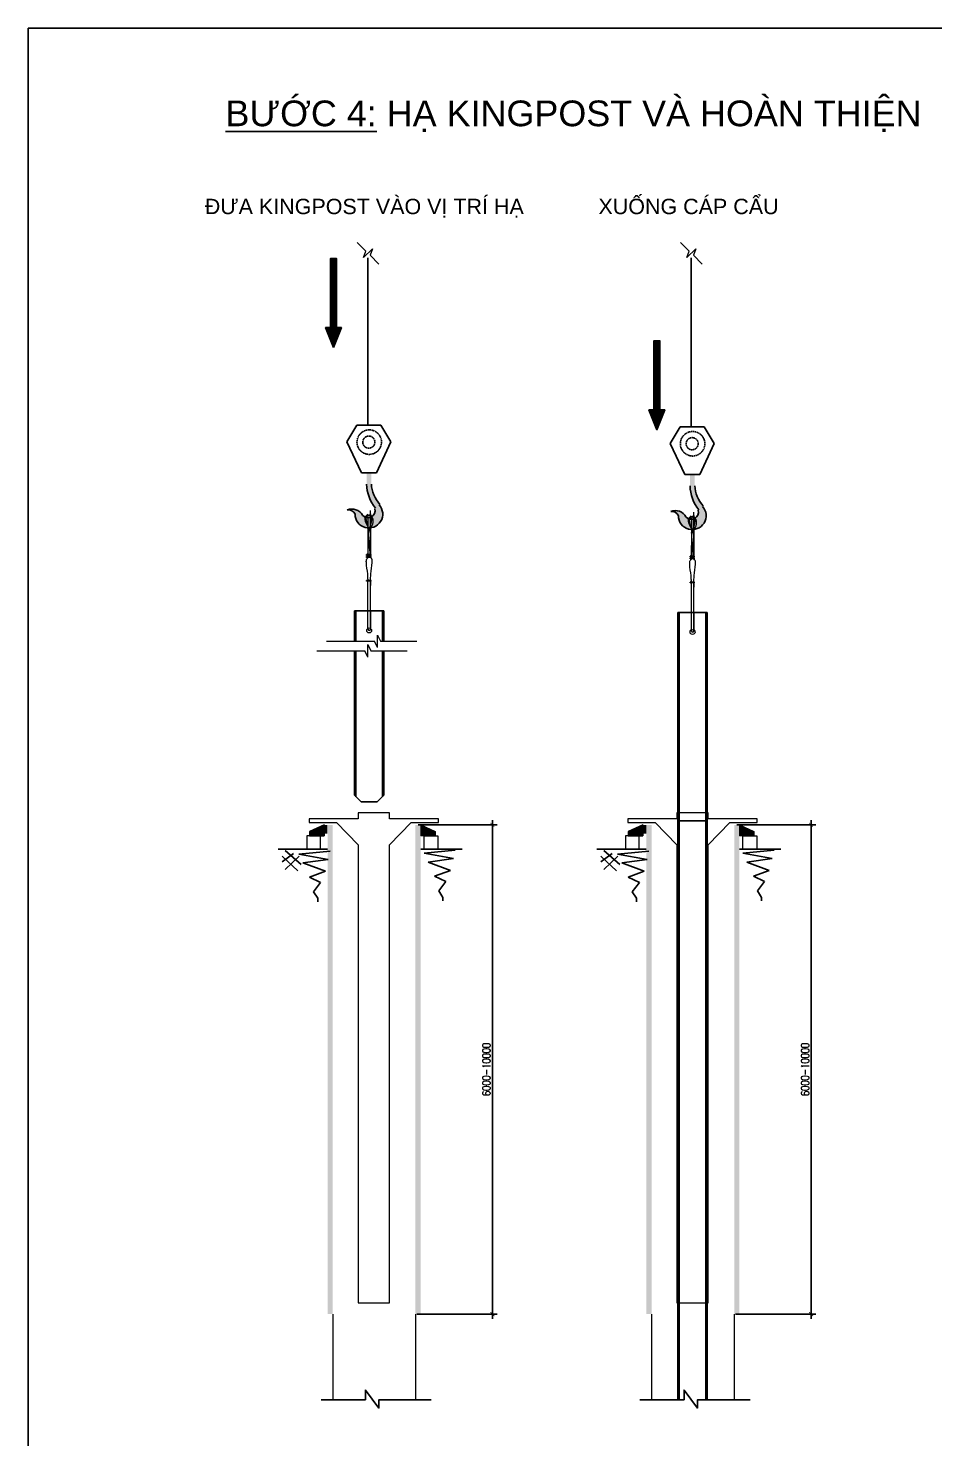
# Model space of a CAD drawing. Header units: millimetres. Extents: x -346728 to 1320345, y -537202 to -385966.
# Drawn here: x 1248346 to 1266456, y -433556 to -405371 of the extents above; entities that cross this region are included whole.
import ezdxf

# ---------------------------------------------------------------- set-up
doc = ezdxf.new("R2010")
doc.units = ezdxf.units.MM
doc.header["$LTSCALE"] = 100
doc.linetypes.add('DASHED2', pattern=[0.375, 0.25, -0.125])
doc.linetypes.add('HIDDEN', pattern=[9.525, 6.35, -3.175])
for name, color, linetype in [('9', 9, 'Continuous'), ('A-TEXT', 7, 'Continuous'), ('COT-THEP', 1, 'Continuous'), ('DUONG-BAO', 2, 'Continuous'), ('hiden', 8, 'HIDDEN'), ('NET', 1, 'Continuous'), ('ONGVACH', 5, 'Continuous'), ('X1326_COL_B4$0$CS', 253, 'Continuous')]:
    doc.layers.add(name, color=color, linetype=linetype)
doc.layers.add('CHU', color=8, linetype='Continuous', lineweight=25)
doc.layers.add('cua', color=44, linetype='Continuous', lineweight=13)
doc.styles.add('romans.shx', font='romans.shx', dxfattribs={"width": 0.75, "bigfont": 'vns.shx'})
doc.styles.add('T1', font='VHARIAL.TTF')
doc.styles.add('VnArialH', font='VHARIAL.TTF')
doc.dimstyles.new('BPTC-120', dxfattribs={"dimscale": 80, "dimtxt": 2, "dimasz": 1, "dimexe": 1.2, "dimexo": 0, "dimgap": 0.5, "dimtad": 1, "dimdec": 0, "dimzin": 0, "dimdsep": 46, "dimtxsty": 'romans.shx', "dimblk": 'ARCHTICK', "dimcen": 0.09, "dimdle": 1.2, "dimclrd": 8, "dimclre": 8, "dimclrt": 3, "dimadec": 0, "dimazin": 0, "dimtfac": 1, "dimtdec": 0, "dimtix": 1, "dimtofl": 0, "dimtmove": 0, "dimatfit": 3, "dimfxl": 1, "dimtolj": 1, "dimtzin": 0, "dimarcsym": 0})

# ---------------------------------------------------------------- blocks, each defined once
blk = doc.blocks.new('LVL-KHUNGTEN')
blk.add_lwpolyline([(61073, 41093), (119124, 41093), (119124, 62), (61073, 62)], close=True)
at = {"layer": 'DEFPOINTS'}
for p, q in [((61073, 41093), (119124, 41093)), ((61073, 62), (61073, 41093))]:
    blk.add_line(p, q, dxfattribs=at)
blk = doc.blocks.new('_ArchTick')
at = {"color": 0, "linetype": 'ByBlock', "const_width": 0.15}
blk.add_lwpolyline([(-0.5, -0.5), (0.5, 0.5)], dxfattribs=at)
blk = doc.blocks.new('*D700')
at = {"layer": 'DEFPOINTS', "color": 0, "linetype": 'ByBlock', "ltscale": 8, "transparency": 16777216}
for p in [(1256135, -421290, 0), (1256107, -431063, 0), (1257618, -431063)]:
    blk.add_point(p, dxfattribs=at)
at = {"layer": 'X1326_COL_B4$0$CS', "color": 8, "linetype": 'ByBlock', "lineweight": -2, "ltscale": 8, "transparency": 16777216}
for p, q in [((1256135, -421290), (1257714, -421290)), ((1257618, -421194), (1257618, -431159)), ((1256107, -431063), (1257714, -431063))]:
    blk.add_line(p, q, dxfattribs=at)
at = {"layer": 'X1326_COL_B4$0$CS', "color": 8, "linetype": 'ByBlock', "lineweight": -2, "ltscale": 8, "transparency": 16777216, "xscale": 80, "yscale": 80, "zscale": 80}
for p, rotation in [((1257618, -421290), 90), ((1257618, -431063), 270)]:
    blk.add_blockref('_ArchTick', p, dxfattribs=dict(at, rotation=rotation))
at = {"layer": 'X1326_COL_B4$0$CS', "color": 3, "linetype": 'ByBlock', "ltscale": 8, "transparency": 16777216, "insert": (1257498, -426176), "char_height": 160, "attachment_point": 5, "rotation": 90, "style": 'romans.shx'}
blk.add_mtext('\\A1;6000-10000', dxfattribs=at)
blk = doc.blocks.new('*D701')
at = {"layer": 'DEFPOINTS', "color": 0, "linetype": 'ByBlock', "ltscale": 8, "transparency": 16777216}
for p in [(1262502, -421289, 0), (1262474, -431063, 0), (1263985, -431063)]:
    blk.add_point(p, dxfattribs=at)
at = {"layer": 'X1326_COL_B4$0$CS', "color": 8, "linetype": 'ByBlock', "lineweight": -2, "ltscale": 8, "transparency": 16777216}
for p, q in [((1262502, -421289), (1264081, -421289)), ((1263985, -421193), (1263985, -431159)), ((1262474, -431063), (1264081, -431063))]:
    blk.add_line(p, q, dxfattribs=at)
at = {"layer": 'X1326_COL_B4$0$CS', "color": 8, "linetype": 'ByBlock', "lineweight": -2, "ltscale": 8, "transparency": 16777216, "xscale": 80, "yscale": 80, "zscale": 80}
for p, rotation in [((1263985, -421289), 90), ((1263985, -431063), 270)]:
    blk.add_blockref('_ArchTick', p, dxfattribs=dict(at, rotation=rotation))
at = {"layer": 'X1326_COL_B4$0$CS', "color": 3, "linetype": 'ByBlock', "ltscale": 8, "transparency": 16777216, "insert": (1263865, -426176), "char_height": 160, "attachment_point": 5, "rotation": 90, "style": 'romans.shx'}
blk.add_mtext('\\A1;6000-10000', dxfattribs=at)

msp = doc.modelspace()

# ---------------------------------------------------------------- hatches: boundary and pattern name
h = msp.add_hatch()
h.set_pattern_fill('ANSI37', color=256, scale=1.842586, style=0)
h.set_pattern_definition([(45, (1222748.86555, -476181.51065), (-0.1628631381, 0.1628631381), []), (135, (1222748.86555, -476181.51065), (-0.1628631381, -0.1628631381), [])])
h.paths.add_polyline_path([(1255348.6, -415277.8, 0.4139754), (1255372.4, -414886.9, -0.1675092), (1255201.1, -414480.4), (1255201.1, -414258.1), (1255151.4, -414258.1), (1255106.8, -414258.1), (1255106.8, -414480.4, 0.1669187), (1255282.5, -414963.3, -0.3748597), (1255202.5, -415131.7)])
h.paths.add_polyline_path([(1255202.5, -415131.7, -0.3256233), (1255039.5, -415095.3, 0.3838676), (1254734.3, -414988.6, -0.3456423), (1254887.8, -415070.4, 0.6465069), (1255348.6, -415277.8)])
h = msp.add_hatch()
h.set_pattern_fill('ANSI37', color=256, scale=1.842586, style=0)
h.set_pattern_definition([(45, (1229208.63746, -476213.67915), (-0.1628631381, 0.1628631381), []), (135, (1229208.63746, -476213.67915), (-0.1628631381, -0.1628631381), [])])
h.paths.add_polyline_path([(1261808.3, -415310, 0.4139754), (1261832.2, -414919, -0.1675092), (1261660.9, -414512.6), (1261660.9, -414290.3), (1261611.2, -414290.3), (1261566.6, -414290.3), (1261566.6, -414512.6, 0.1669187), (1261742.3, -414995.5, -0.3748597), (1261662.3, -415163.9)])
h.paths.add_polyline_path([(1261662.3, -415163.9, -0.3256233), (1261499.2, -415127.5, 0.3838676), (1261194.1, -415020.8, -0.3456423), (1261347.6, -415102.6, 0.6465069), (1261808.3, -415310)])
at = {"layer": 'COT-THEP'}
h = msp.add_hatch(dxfattribs=at)
h.set_pattern_fill('ANSI37', color=0, scale=5.896275, style=0)
h.set_pattern_definition([(45, (1239562.6439, -441685.4158), (-0.521162042, 0.521162042), []), (135, (1239562.6439, -441685.4158), (-0.521162042, -0.521162042), [])])
h.paths.add_polyline_path([(1254385.9, -411349.7), (1254285.8, -411349.7), (1254444.9, -411747.9), (1254603.9, -411349.7), (1254503.8, -411349.7), (1254503.8, -409969.7), (1254385.9, -409969.7)])
h = msp.add_hatch(dxfattribs=at)
h.set_pattern_fill('ANSI37', color=0, scale=5.896275, style=0)
h.set_pattern_definition([(45, (1246022.4158, -443331.7384), (-0.521162042, 0.521162042), []), (135, (1246022.4158, -443331.7384), (-0.521162042, -0.521162042), [])])
h.paths.add_polyline_path([(1260845.7, -412996), (1260745.5, -412996), (1260904.6, -413394.2), (1261063.7, -412996), (1260963.6, -412996), (1260963.6, -411616), (1260845.7, -411616)])
for points in [[(1254240.1, -421463.2), (1254324.7, -421463.2), (1254324.7, -421289.5), (1254240.1, -421289.5)], [(1260607, -421463.2), (1260691.6, -421463.2), (1260691.6, -421289.5), (1260607, -421289.5)]]:
    msp.add_hatch(color=5, dxfattribs=at).paths.add_polyline_path(points)
at = {"layer": 'cua'}
for points in [[(1254255.2, -421289.4), (1254255.2, -421511.2), (1253967.1, -421511.2), (1253967.1, -421422.6)], [(1256188.1, -421289.4), (1256188.1, -421511.2), (1256476.2, -421511.2), (1256476.2, -421422.6)], [(1260622.1, -421289.4), (1260622.1, -421511.2), (1260334, -421511.2), (1260334, -421422.6)], [(1262555.1, -421289.4), (1262555.1, -421511.2), (1262843.2, -421511.2), (1262843.2, -421422.6)]]:
    msp.add_hatch(color=256, dxfattribs=at).paths.add_polyline_path(points)

# ---------------------------------------------------------------- linework, layer by layer
at = {"color": 7}
for p, q in [((1254385.9, -409969.7, 0), (1254385.9, -411349.7, 0)), ((1254385.9, -409969.7, 0), (1254503.8, -409969.7, 0)), ((1254503.8, -409969.7, 0), (1254503.8, -411349.7, 0)), ((1254285.8, -411349.7, 0), (1254444.9, -411747.9, 0)), ((1254385.9, -411349.7, 0), (1254285.8, -411349.7, 0)), ((1254603.9, -411349.7, 0), (1254444.9, -411747.9, 0)), ((1254503.8, -411349.7, 0), (1254603.9, -411349.7, 0)), ((1260845.7, -411616, 0), (1260845.7, -412996, 0)), ((1260852.7, -411616, 0), (1260970.7, -411616, 0)), ((1260963.6, -411616, 0), (1260963.6, -412996, 0)), ((1260745.5, -412996, 0), (1260904.6, -413394.2, 0)), ((1260845.7, -412996, 0), (1260745.5, -412996, 0)), ((1261063.7, -412996, 0), (1260904.6, -413394.2, 0)), ((1260963.6, -412996, 0), (1261063.7, -412996, 0))]:
    msp.add_line(p, q, dxfattribs=at)
at = {"color": 2}
for p, q in [((1254912, -413302.2, 0), (1254711.8, -413635.7, 0)), ((1255156.7, -413302.2, 0), (1254912, -413302.2, 0)), ((1255146.1, -413302.2, 0), (1255390.8, -413302.2, 0)), ((1255390.8, -413302.2, 0), (1255591, -413635.7, 0)), ((1261371.7, -413334.4, 0), (1261171.5, -413667.8, 0)), ((1261616.4, -413334.4, 0), (1261371.7, -413334.4, 0)), ((1261605.9, -413334.4, 0), (1261850.6, -413334.4, 0)), ((1261850.6, -413334.4, 0), (1262050.8, -413667.8, 0)), ((1254711.8, -413635.7, 0), (1255000.9, -414258.1, 0)), ((1255591, -413635.7, 0), (1255301.8, -414258.1, 0)), ((1261171.5, -413667.8, 0), (1261460.7, -414290.3, 0)), ((1262050.8, -413667.8, 0), (1261761.6, -414290.3, 0))]:
    msp.add_line(p, q, dxfattribs=at)
at = {"color": 8}
for p, q in [((1253644.7, -421858, 0), (1253419.9, -422026.5, 0)), ((1253644.7, -421858, 0), (1253419.9, -422026.5, 0)), ((1253757.1, -421914.2, 0), (1253476.1, -422181, 0)), ((1253757.1, -421914.2, 0), (1253476.1, -422181, 0)), ((1254376.8, -421814.6, 0), (1253752.3, -421873.4, 0)), ((1253752.3, -421873.4, 0), (1254341.4, -421979.4, 0)), ((1256877.7, -421797.2, 0), (1256253.3, -421856.1, 0)), ((1256253.3, -421856.1, 0), (1256842.4, -421962.1, 0)), ((1260011.7, -421858, 0), (1259786.8, -422026.5, 0)), ((1260011.7, -421858, 0), (1259786.8, -422026.5, 0)), ((1260124.1, -421914.2, 0), (1259843, -422181, 0)), ((1260124.1, -421914.2, 0), (1259843, -422181, 0)), ((1260743.7, -421814.6, 0), (1260119.3, -421873.4, 0)), ((1260119.3, -421873.4, 0), (1260708.3, -421979.4, 0)), ((1263244.7, -421797.2, 0), (1262620.3, -421856.1, 0)), ((1262620.3, -421856.1, 0), (1263209.3, -421962.1, 0)), ((1254341.4, -421979.4, 0), (1253834.8, -422050, 0)), ((1253834.8, -422050, 0), (1254282.5, -422214.9, 0)), ((1256842.4, -421962.1, 0), (1256335.8, -422032.7, 0)), ((1256335.8, -422032.7, 0), (1256783.5, -422197.5, 0)), ((1256783.5, -422197.5, 0), (1256465.4, -422315.3, 0)), ((1260708.3, -421979.4, 0), (1260201.8, -422050, 0)), ((1260201.8, -422050, 0), (1260649.4, -422214.9, 0)), ((1263209.3, -421962.1, 0), (1262702.7, -422032.7, 0)), ((1262702.7, -422032.7, 0), (1263150.4, -422197.5, 0)), ((1263150.4, -422197.5, 0), (1262832.3, -422315.3, 0)), ((1254282.5, -422214.9, 0), (1253964.4, -422332.6, 0)), ((1253964.4, -422332.6, 0), (1254188.3, -422438.5, 0)), ((1254188.3, -422438.5, 0), (1254046.9, -422626.9, 0)), ((1256465.4, -422315.3, 0), (1256689.2, -422421.2, 0)), ((1256689.2, -422421.2, 0), (1256547.9, -422609.6, 0)), ((1260649.4, -422214.9, 0), (1260331.3, -422332.6, 0)), ((1260331.3, -422332.6, 0), (1260555.2, -422438.5, 0)), ((1260555.2, -422438.5, 0), (1260413.8, -422626.9, 0)), ((1262832.3, -422315.3, 0), (1263056.2, -422421.2, 0)), ((1263056.2, -422421.2, 0), (1262914.8, -422609.6, 0)), ((1254046.9, -422626.9, 0), (1254129.3, -422756.4, 0)), ((1254129.3, -422756.4, 0), (1254129.3, -422827.1, 0)), ((1256547.9, -422609.6, 0), (1256630.3, -422739.1, 0)), ((1256630.3, -422739.1, 0), (1256630.3, -422809.7, 0)), ((1260413.8, -422626.9, 0), (1260496.3, -422756.4, 0)), ((1260496.3, -422756.4, 0), (1260496.3, -422827.1, 0)), ((1262914.8, -422609.6, 0), (1262997.3, -422739.1, 0)), ((1262997.3, -422739.1, 0), (1262997.3, -422809.7, 0))]:
    msp.add_line(p, q, dxfattribs=at)
at = {"color": 8, "elevation": 0}
for points in [[(1253729, -422209.1), (1253419.9, -421914.2)], [(1253729, -422209.1), (1253419.9, -421914.2)], [(1253799.3, -422082.7), (1253476.1, -421801.9)], [(1253799.3, -422082.7), (1253476.1, -421801.9)], [(1260096, -422209.1), (1259786.8, -421914.2)], [(1260096, -422209.1), (1259786.8, -421914.2)], [(1260166.2, -422082.7), (1259843, -421801.9)], [(1260166.2, -422082.7), (1259843, -421801.9)]]:
    msp.add_lwpolyline(points, dxfattribs=at)
at = {"color": 6}
for centre, radius, start, end in [((1255897.8, -414466, 0), 791.1, 181.04514, 218.95063), ((1255876.4, -414435.2, 0), 676.8, 183.82825, 221.64453), ((1262357.6, -414498.1, 0), 791.1, 181.04514, 218.95063), ((1262336.2, -414467.4, 0), 676.8, 183.82825, 221.64453), ((1254814.4, -415220.1, 0), 241.6, 28.72165, 112.72237), ((1254745.7, -415135.9, 0), 140.9, 23.81694, 100.0862), ((1255151.6, -415079.1, 0), 277, 180, 42.02472), ((1255132.7, -415010.3, 0), 141.9, 221.34047, 15.68229), ((1261274.1, -415252.3, 0), 241.6, 28.72165, 112.72237), ((1261205.5, -415168.1, 0), 140.9, 23.81694, 100.0862), ((1261611.4, -415111.2, 0), 277, 180, 42.02472), ((1261592.5, -415042.5, 0), 141.9, 221.34047, 15.68229)]:
    msp.add_arc(centre, radius, start, end, dxfattribs=at)
at = {"layer": '9'}
for p, q in [((1255132.9, -413310.9, 0), (1255132.9, -409956.5, 0)), ((1261592.7, -413343.1, 0), (1261592.7, -409956.5, 0))]:
    msp.add_line(p, q, dxfattribs=at)
at = {"layer": 'COT-THEP', "color": 10}
for p, q in [((1254863.7, -417012.1, 0), (1254863.7, -417621.5, 0)), ((1255452.3, -417012.1, 0), (1254863.7, -417012.1, 0)), ((1254893.1, -417012.1, 0), (1254893.1, -417621.5, 0)), ((1255422.8, -417012.1, 0), (1255422.8, -417621.5, 0)), ((1255452.3, -417012.1, 0), (1255452.3, -417621.5, 0)), ((1261323.5, -417044.2, 0), (1261323.5, -432775.5, 0)), ((1261912, -417044.2, 0), (1261323.5, -417044.2, 0)), ((1261352.9, -417044.2, 0), (1261352.9, -432775.5, 0)), ((1261882.6, -417044.2, 0), (1261882.6, -432775.5, 0)), ((1261912, -417044.2, 0), (1261912, -432775.5, 0)), ((1254863.7, -417812.8, 0), (1254863.7, -420698.2, 0)), ((1254893.1, -417812.8, 0), (1254893.1, -420727.6, 0)), ((1255422.8, -417812.8, 0), (1255422.8, -420727.6, 0)), ((1255452.3, -417812.8, 0), (1255452.3, -420698.2, 0)), ((1254996.1, -420830.6, 0), (1254863.7, -420698.2, 0)), ((1255319.8, -420830.6, 0), (1255452.3, -420698.2, 0)), ((1255319.8, -420830.6, 0), (1254996.1, -420830.6, 0)), ((1261912, -421207.2, 0), (1261323.5, -421207.2, 0)), ((1253339, -421775.9, 0), (1254324.9, -421775.9, 0)), ((1256188.1, -421775.9, 0), (1257014.3, -421775.9, 0)), ((1259705.9, -421775.9, 0), (1260691.9, -421775.9, 0)), ((1262555.1, -421775.9, 0), (1263381.2, -421775.9, 0))]:
    msp.add_line(p, q, dxfattribs=at)
at = {"layer": 'cua'}
for p, q in [((1254915.9, -409649.6, 0), (1255091.3, -409825, 0)), ((1255044.1, -409955, 0), (1255221.2, -409777.9, 0)), ((1255221.2, -409777.9, 0), (1255174.1, -409907.8, 0)), ((1261375.7, -409649.6, 0), (1261551.1, -409825, 0)), ((1261503.9, -409955, 0), (1261681, -409777.9, 0)), ((1261681, -409777.9, 0), (1261633.8, -409907.8, 0)), ((1255044.1, -409955, 0), (1255091.3, -409825, 0)), ((1255174.1, -409907.8, 0), (1255349.5, -410083.2, 0)), ((1261503.9, -409955, 0), (1261551.1, -409825, 0)), ((1261633.8, -409907.8, 0), (1261809.2, -410083.2, 0)), ((1255133.5, -415125.4, 0), (1255133.5, -415943.7, 0)), ((1255182.5, -415943.7, 0), (1255182.5, -415007.8, 0)), ((1255182.5, -415076.3, 0), (1255182.5, -415943.7, 0)), ((1261642.3, -415975.8, 0), (1261642.3, -415040, 0)), ((1261642.3, -415108.5, 0), (1261642.3, -415975.8, 0)), ((1261593.2, -415157.5, 0), (1261593.2, -415975.8, 0)), ((1255117.4, -415888.5, 0), (1255106.9, -415888.5, 0)), ((1255106.9, -415904.9, 0), (1255106.9, -415888.5, 0)), ((1255117.4, -415904.9, 0), (1255106.9, -415904.9, 0)), ((1255117.4, -415927.2, 0), (1255106.9, -415927.2, 0)), ((1255106.9, -415943.7, 0), (1255106.9, -415927.2, 0)), ((1255117.4, -415943.7, 0), (1255106.9, -415943.7, 0)), ((1255117.4, -415880.3, 0), (1255117.4, -415913.1, 0)), ((1255127.4, -415880.3, 0), (1255117.4, -415880.3, 0)), ((1255127.4, -415913.1, 0), (1255117.4, -415913.1, 0)), ((1255117.4, -415919, 0), (1255117.4, -415951.9, 0)), ((1255127.4, -415919, 0), (1255117.4, -415919, 0)), ((1255127.4, -415951.9, 0), (1255117.4, -415951.9, 0)), ((1255127.4, -415880.3, 0), (1255127.4, -415913.1, 0)), ((1255190.7, -415888.5, 0), (1255127.4, -415888.5, 0)), ((1255190.7, -415904.9, 0), (1255127.4, -415904.9, 0)), ((1255127.4, -415919, 0), (1255127.4, -415951.9, 0)), ((1255190.7, -415927.2, 0), (1255127.4, -415927.2, 0)), ((1255190.7, -415943.7, 0), (1255127.4, -415943.7, 0)), ((1255133.5, -415927.2, 0), (1255133.5, -415904.9, 0)), ((1255182.5, -415927.2, 0), (1255182.5, -415904.9, 0)), ((1261577.1, -415920.6, 0), (1261566.7, -415920.6, 0)), ((1261566.7, -415937.1, 0), (1261566.7, -415920.6, 0)), ((1261577.1, -415937.1, 0), (1261566.7, -415937.1, 0)), ((1261577.1, -415959.4, 0), (1261566.7, -415959.4, 0)), ((1261566.7, -415975.8, 0), (1261566.7, -415959.4, 0)), ((1261577.1, -415975.8, 0), (1261566.7, -415975.8, 0)), ((1261577.1, -415912.4, 0), (1261577.1, -415945.3, 0)), ((1261587.2, -415912.4, 0), (1261577.1, -415912.4, 0)), ((1261587.2, -415945.3, 0), (1261577.1, -415945.3, 0)), ((1261577.1, -415951.2, 0), (1261577.1, -415984, 0)), ((1261587.2, -415951.2, 0), (1261577.1, -415951.2, 0)), ((1261587.2, -415984, 0), (1261577.1, -415984, 0)), ((1261587.2, -415912.4, 0), (1261587.2, -415945.3, 0)), ((1261650.5, -415920.6, 0), (1261587.2, -415920.6, 0)), ((1261650.5, -415937.1, 0), (1261587.2, -415937.1, 0)), ((1261587.2, -415951.2, 0), (1261587.2, -415984, 0)), ((1261650.5, -415959.4, 0), (1261587.2, -415959.4, 0)), ((1261650.5, -415975.8, 0), (1261587.2, -415975.8, 0)), ((1261593.2, -415959.4, 0), (1261593.2, -415937.1, 0)), ((1261642.3, -415959.4, 0), (1261642.3, -415937.1, 0)), ((1255117.4, -416404.8, 0), (1255106.9, -416404.8, 0)), ((1255106.9, -416421.2, 0), (1255106.9, -416404.8, 0)), ((1255117.4, -416421.2, 0), (1255106.9, -416421.2, 0)), ((1255117.4, -416396.6, 0), (1255117.4, -416429.4, 0)), ((1255127.4, -416396.6, 0), (1255117.4, -416396.6, 0)), ((1255127.4, -416429.4, 0), (1255117.4, -416429.4, 0)), ((1255127.4, -416396.6, 0), (1255127.4, -416429.4, 0)), ((1255190.7, -416404.8, 0), (1255127.4, -416404.8, 0)), ((1255190.7, -416421.2, 0), (1255127.4, -416421.2, 0)), ((1255133.5, -416404.8, 0), (1255133.5, -416421.2, 0)), ((1255133.5, -417379.9, 0), (1255133.5, -416421.2, 0)), ((1255182.5, -417012.1, 0), (1255182.5, -416404.8, 0)), ((1255182.5, -416404.8, 0), (1255182.5, -416507.9, 0)), ((1255182.5, -416458.8, 0), (1255182.5, -416421.2, 0)), ((1261577.1, -416436.9, 0), (1261566.7, -416436.9, 0)), ((1261566.7, -416453.4, 0), (1261566.7, -416436.9, 0)), ((1261577.1, -416453.4, 0), (1261566.7, -416453.4, 0)), ((1261577.1, -416428.7, 0), (1261577.1, -416461.6, 0)), ((1261587.2, -416428.7, 0), (1261577.1, -416428.7, 0)), ((1261587.2, -416461.6, 0), (1261577.1, -416461.6, 0)), ((1261587.2, -416428.7, 0), (1261587.2, -416461.6, 0)), ((1261650.5, -416436.9, 0), (1261587.2, -416436.9, 0)), ((1261650.5, -416453.4, 0), (1261587.2, -416453.4, 0)), ((1261593.2, -416436.9, 0), (1261593.2, -416453.4, 0)), ((1261593.2, -417412.1, 0), (1261593.2, -416453.4, 0)), ((1261642.3, -417044.2, 0), (1261642.3, -416436.9, 0)), ((1261642.3, -416436.9, 0), (1261642.3, -416540.1, 0)), ((1261642.3, -416491, 0), (1261642.3, -416453.4, 0)), ((1254863.7, -417012.1, 0), (1255452.3, -417012.1, 0)), ((1261323.5, -417044.2, 0), (1261912, -417044.2, 0)), ((1255182.5, -417379.9, 0), (1255182.5, -417362, 0)), ((1261642.3, -417412.1, 0), (1261642.3, -417394.1, 0)), ((1254306.4, -417621.5, 0), (1255264.4, -417621.5, 0)), ((1255131.6, -417938, 0), (1255131.6, -417687.5, 0)), ((1255131.6, -417687.5, 0), (1255190.2, -417812.8, 0)), ((1255322.9, -417746.7, 0), (1255264.4, -417621.5, 0)), ((1255322.9, -417746.7, 0), (1255322.9, -417496.2, 0)), ((1255322.9, -417496.2, 0), (1255381.5, -417621.5, 0)), ((1255381.5, -417621.5, 0), (1256106.9, -417621.5, 0)), ((1254115.1, -417812.8, 0), (1255073.1, -417812.8, 0)), ((1255131.6, -417938, 0), (1255073.1, -417812.8, 0)), ((1255190.2, -417812.8, 0), (1255915.6, -417812.8, 0)), ((1254255.2, -421289.4, 0), (1253967.1, -421422.6, 0)), ((1254255.2, -421289.4, 0), (1254255.2, -421511.2, 0)), ((1256188.1, -421289.4, 0), (1256476.2, -421422.6, 0)), ((1256188.1, -421289.4, 0), (1256188.1, -421511.2, 0)), ((1260622.1, -421289.4, 0), (1260334, -421422.6, 0)), ((1260622.1, -421289.4, 0), (1260622.1, -421511.2, 0)), ((1261323.5, -421207.2, 0), (1261912, -421207.2, 0)), ((1262555.1, -421289.4, 0), (1262843.2, -421422.6, 0)), ((1262555.1, -421289.4, 0), (1262555.1, -421511.2, 0)), ((1253967.1, -421422.6, 0), (1253967.1, -421511.2, 0)), ((1253967.1, -421511.2, 0), (1254255.2, -421511.2, 0)), ((1256476.2, -421511.2, 0), (1256188.1, -421511.2, 0)), ((1256476.2, -421422.6, 0), (1256476.2, -421511.2, 0)), ((1260334, -421422.6, 0), (1260334, -421511.2, 0)), ((1260334, -421511.2, 0), (1260622.1, -421511.2, 0)), ((1262843.2, -421511.2, 0), (1262555.1, -421511.2, 0)), ((1262843.2, -421422.6, 0), (1262843.2, -421511.2, 0)), ((1254431, -431063.3, 0), (1254431.6, -432776.3, 0)), ((1256081.8, -431063, 0), (1256082.4, -432775.8, 0)), ((1260798, -431063, 0), (1260798.5, -432776, 0)), ((1262448.8, -431062.7, 0), (1262449.3, -432775.5, 0))]:
    msp.add_line(p, q, dxfattribs=at)
at = {"layer": 'cua', "elevation": 0}
for points in [[(1254937.3, -430842.2), (1255564.3, -430842.2), (1255564.3, -421689.5), (1255997.1, -421241.7), (1256543.9, -421241.7), (1256543.9, -421168.2), (1255564.3, -421168.2), (1255564.3, -421045.8), (1254937.3, -421045.8), (1254937.3, -421168.2), (1253957.7, -421168.2), (1253957.7, -421241.7), (1254504.6, -421241.7), (1254937.3, -421689.5)], [(1261304.3, -430841.9), (1261931.2, -430841.9), (1261931.2, -421689.5), (1262364, -421241.7), (1262910.9, -421241.7), (1262910.9, -421168.2), (1261931.2, -421168.2), (1261931.2, -421045.8), (1261304.3, -421045.8), (1261304.3, -421168.2), (1260324.7, -421168.2), (1260324.7, -421241.7), (1260871.5, -421241.7), (1261304.3, -421689.5)], [(1254185.8, -421511.2), (1253911.4, -421511.2), (1253911.4, -421775.9), (1254185.8, -421775.9)], [(1256257.5, -421511.2), (1256531.9, -421511.2), (1256531.9, -421775.9), (1256257.5, -421775.9)], [(1260552.7, -421511.2), (1260278.3, -421511.2), (1260278.3, -421775.9), (1260552.7, -421775.9)], [(1262624.4, -421511.2), (1262898.8, -421511.2), (1262898.8, -421775.9), (1262624.4, -421775.9)]]:
    msp.add_lwpolyline(points, close=True, dxfattribs=at)
at = {"layer": 'cua'}
for centre in [(1255158, -417404.4, 0), (1261617.8, -417436.6, 0)]:
    msp.add_circle(centre, 49, dxfattribs=at)
for centre, radius, start, end in [((1255190.7, -415896.7, 0), 8.21, 270, 90), ((1255190.7, -415935.5, 0), 8.21, 270, 90), ((1261650.5, -415928.9, 0), 8.21, 270, 90), ((1261650.5, -415967.6, 0), 8.21, 270, 90), ((1255190.7, -416413, 0), 8.21, 270, 90), ((1261650.5, -416445.1, 0), 8.21, 270, 90), ((1255158, -417379.9, 0), 24.5, 180, 0), ((1261617.8, -417412.1, 0), 24.5, 180, 0)]:
    msp.add_arc(centre, radius, start, end, dxfattribs=at)
for points in [[(1255182.5, -415888.5), (1255176.1, -415826.4), (1255164.1, -415736.8), (1255155.6, -415612), (1255169.4, -415364.5), (1255218.8, -415307.7), (1255171.6, -415097.7), (1255082, -415136.1), (1255145.8, -415372.6), (1255150.9, -415393.4), (1255151.3, -415396.7), (1255143.5, -415394), (1255147.2, -415401.9), (1255139.1, -415403.6), (1255142.4, -415412.7), (1255133, -415414.5), (1255133.9, -415437.7)], [(1255133.5, -415888.5), (1255136.1, -415794.7), (1255135.3, -415730.9), (1255142.2, -415637.8), (1255175.9, -415324.7), (1255191.3, -415292.3), (1255158.6, -415105.4), (1255127.7, -415108.2), (1255128, -415326.1), (1255154.3, -415383.2), (1255155.4, -415386.8), (1255152.5, -415388.4), (1255154.6, -415391.3), (1255149.7, -415395), (1255153.3, -415398.1), (1255147, -415404.2), (1255151.9, -415409.2), (1255139, -415430.7)], [(1261642.3, -415920.6), (1261635.8, -415858.6), (1261623.9, -415769), (1261615.4, -415644.2), (1261629.2, -415396.7), (1261678.6, -415339.9), (1261631.4, -415129.8), (1261541.8, -415168.3), (1261605.6, -415404.7), (1261610.6, -415425.5), (1261611.1, -415428.8), (1261603.2, -415426.2), (1261606.9, -415434), (1261598.9, -415435.8), (1261602.1, -415444.9), (1261592.8, -415446.6), (1261593.7, -415469.9)], [(1261593.2, -415920.6), (1261595.9, -415826.9), (1261595.1, -415763), (1261602, -415670), (1261635.6, -415356.9), (1261651.1, -415324.5), (1261618.4, -415137.6), (1261587.4, -415140.4), (1261587.8, -415358.3), (1261614.1, -415415.3), (1261615.2, -415419), (1261612.3, -415420.6), (1261614.4, -415423.4), (1261609.4, -415427.2), (1261613.1, -415430.2), (1261606.7, -415436.3), (1261611.7, -415441.4), (1261598.8, -415462.9)], [(1255135.6, -416404.8), (1255133.4, -416370.9), (1255127.4, -416275.4), (1255100.7, -416047.4), (1255110.7, -415973.7), (1255135.6, -415943.7)], [(1255182.5, -416404.8), (1255184.7, -416370.9), (1255190.7, -416275.4), (1255217.4, -416047.4), (1255207.4, -415973.7), (1255182.5, -415943.7)], [(1261595.4, -416436.9), (1261593.2, -416403), (1261587.2, -416307.6), (1261560.5, -416079.5), (1261570.5, -416005.9), (1261595.4, -415975.8)], [(1261642.3, -416436.9), (1261644.4, -416403), (1261650.5, -416307.6), (1261677.2, -416079.5), (1261667.2, -416005.9), (1261642.3, -415975.8)]]:
    msp.add_spline(points, degree=3, dxfattribs=at)
for points in [[(1255201.1, -415964.2), (1255195.7, -415957), (1255189.1, -415950.3), (1255182.5, -415943.7)], [(1261660.9, -415996.4), (1261655.5, -415989.2), (1261648.9, -415982.5), (1261642.3, -415975.8)]]:
    msp.add_open_spline(points, degree=3, dxfattribs=at)
at = {"layer": 'DUONG-BAO', "color": 2}
for p, q in [((1255000.9, -414258.1, 0), (1255301.8, -414258.1, 0)), ((1261460.7, -414290.3, 0), (1261761.6, -414290.3, 0))]:
    msp.add_line(p, q, dxfattribs=at)
at = {"layer": 'DUONG-BAO', "color": 6}
for p, q in [((1255072.6, -415138.8, 0), (1255130.1, -415081.2, 0)), ((1261532.4, -415170.9, 0), (1261589.9, -415113.4, 0))]:
    msp.add_line(p, q, dxfattribs=at)
at = {"layer": 'DUONG-BAO', "color": 7, "linetype": 'DASHED2'}
for centre, radius in [((1255158.8, -413641.9, 0), 244.9), ((1261618.5, -413674, 0), 244.9), ((1255150.2, -413640.8, 0), 121), ((1261610, -413673, 0), 121)]:
    msp.add_circle(centre, radius, dxfattribs=at)
at = {"layer": 'hiden', "ltscale": 2}
for p, q in [((1255182.5, -417350, 0), (1255182.5, -417024.2, 0)), ((1261642.3, -417382.1, 0), (1261642.3, -417056.4, 0))]:
    msp.add_line(p, q, dxfattribs=at)
at = {"layer": 'NET', "color": 8, "elevation": 0}
for points in [[(1254200.3, -432775.8), (1255081, -432775.8), (1255081, -432583.2), (1255352, -432941.8), (1255352, -432775.8), (1256398.5, -432775.8)], [(1260567.2, -432775.5), (1261448, -432775.5), (1261448, -432582.9), (1261718.9, -432941.5), (1261718.9, -432775.5), (1262765.5, -432775.5)]]:
    msp.add_lwpolyline(points, dxfattribs=at)
at = {"layer": 'ONGVACH', "color": 5}
for points in [[(1254324.9, -421289.6, 0), (1254431, -421289.8, 0), (1254324.9, -431063.3, 0), (1254431, -431063.3, 0)], [(1256082.4, -431063, 0), (1256188.1, -431063.3, 0), (1256082, -421289.3, 0), (1256188.1, -421289.4, 0)], [(1260691.9, -421289.6, 0), (1260798, -421289.8, 0), (1260691.9, -431063, 0), (1260798, -431063, 0)], [(1262449.3, -431062.7, 0), (1262555.1, -431063, 0), (1262448.9, -421289.3, 0), (1262555.1, -421289.4, 0)]]:
    msp.add_solid(points, dxfattribs=at)

# ---------------------------------------------------------------- block references
at = {"xscale": 1.216631744522601, "yscale": 1.216631744522601, "zscale": 1.216631744522601}
msp.add_blockref('LVL-KHUNGTEN', (1174042.9, -455366), dxfattribs=at)

# ---------------------------------------------------------------- texts
at = {"layer": 'A-TEXT', "color": 2, "style": 'VnArialH'}
for s, p in [('®\xada kingpost vµo vÞ trÝ h¹', (1251873.4, -409086.3, 881.1)), ('Xuèng c¸p cÈu', (1259737.4, -409086.3, 881.1))]:
    msp.add_text(s, height=307.098, dxfattribs=at).set_placement(p)
at = {"layer": 'CHU', "style": 'T1'}
msp.add_text('%%Ub\xadíc 4:%%U h¹ kingpost vµ hoµn thiÖn', height=513.603, dxfattribs=at).set_placement((1252286.7, -407329.6, 881.1))

# ---------------------------------------------------------------- dimensions: what is measured, and where the dimension line sits
at = {"layer": 'X1326_COL_B4$0$CS', "linetype": 'ByBlock', "ltscale": 8}
for base, p1, p2, picture, middle in [((1257618, -431063, 0), (1256135.1, -421289.7, 0), (1256107.3, -431063, 0), '*D700', (1257498, -426176.3, 0)), ((1263985, -431062.7, 0), (1262502, -421289.4, 0), (1262474.2, -431062.7, 0), '*D701', (1263865, -426176, 0))]:
    dim = msp.add_linear_dim(base=base, p1=p1, p2=p2, angle=90, text='6000-10000', dimstyle='BPTC-120', dxfattribs=at)
    dim.commit()
    dim.dimension.update_dxf_attribs({"geometry": picture, "text_midpoint": middle})

doc.saveas('drawing.dxf')
